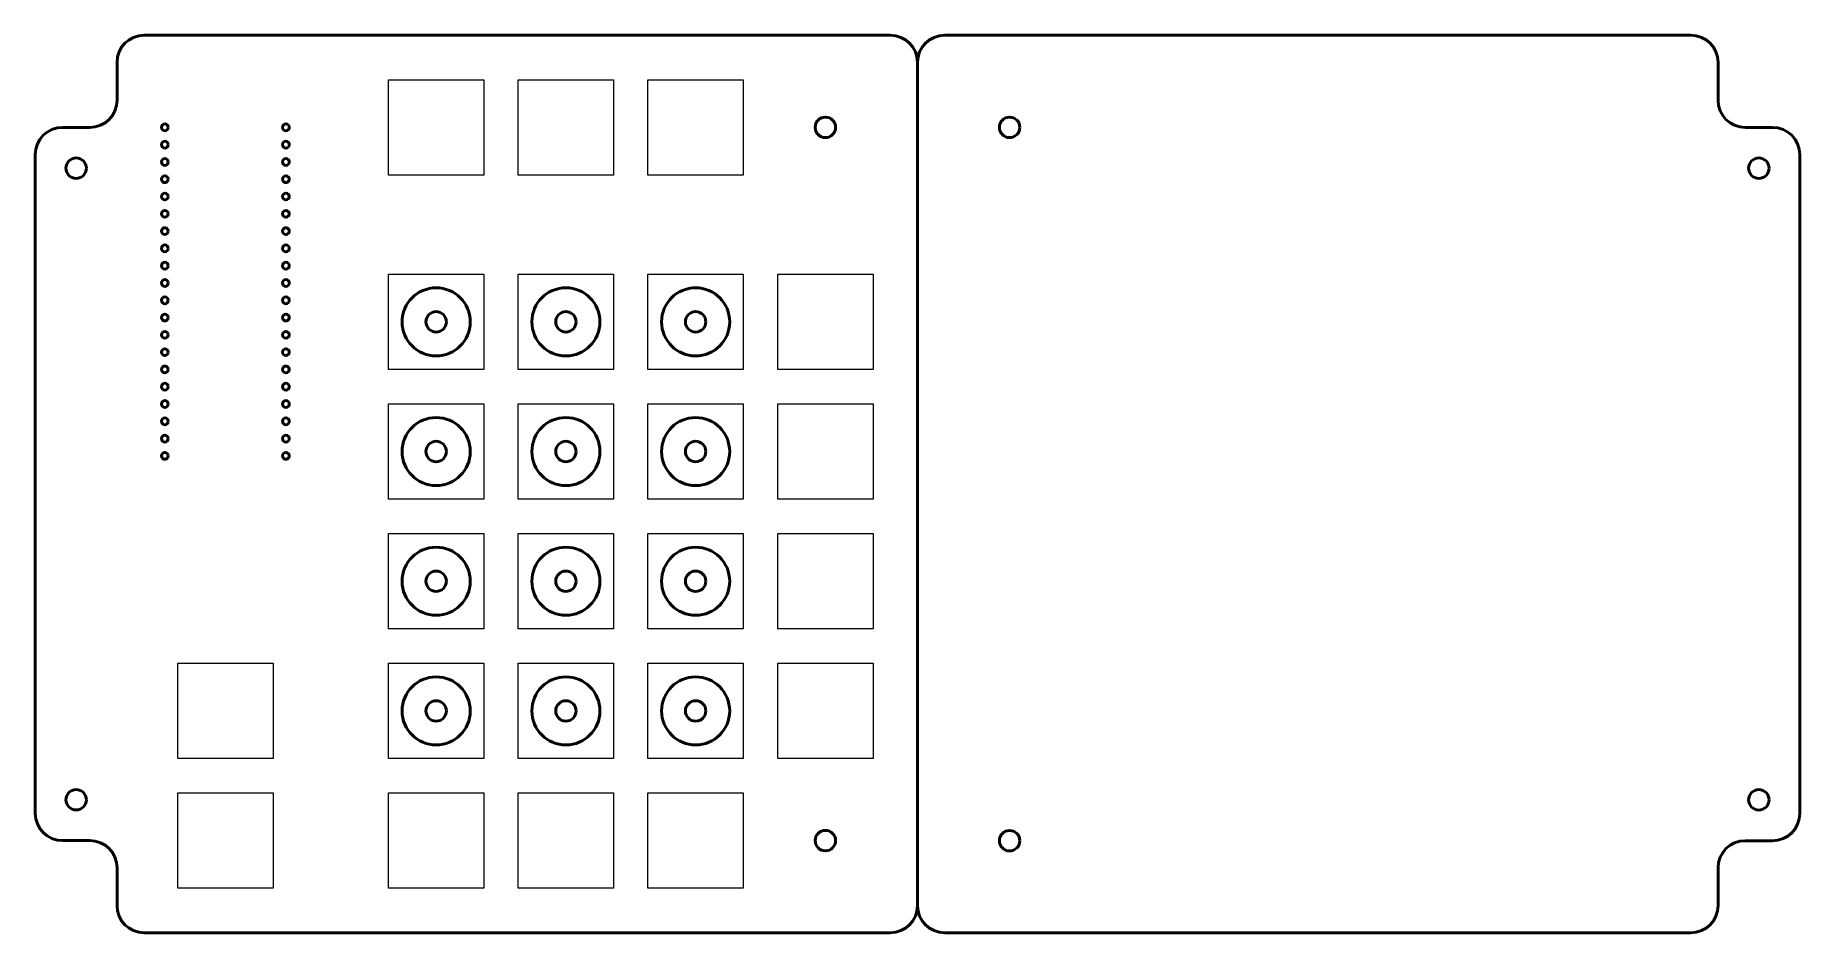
# Model space of a CAD drawing. Header units: millimetres. Extents: x 0 to 259, y 0 to 132.
import ezdxf

# ---------------------------------------------------------------- set-up
doc = ezdxf.new("R2010")
doc.units = ezdxf.units.MM
doc.layers.get('0').update_dxf_attribs({"lineweight": 0})
doc.layers.add('Geometry', color=7, linetype='Continuous', lineweight=50)

msp = doc.modelspace()

# ---------------------------------------------------------------- linework, layer by layer
for p, q in [((51.86, 125.3), (65.86, 125.3)), ((51.86, 111.3), (51.86, 125.3)), ((65.86, 125.3), (65.86, 111.3)), ((70.91, 125.3), (84.91, 125.3)), ((70.91, 111.3), (70.91, 125.3)), ((84.91, 125.3), (84.91, 111.3)), ((89.96, 125.3), (103.96, 125.3)), ((89.96, 111.3), (89.96, 125.3)), ((103.96, 125.3), (103.96, 111.3)), ((65.86, 111.3), (51.86, 111.3)), ((84.91, 111.3), (70.91, 111.3)), ((103.96, 111.3), (89.96, 111.3)), ((51.86, 96.73), (65.86, 96.73)), ((51.86, 82.73), (51.86, 96.73)), ((65.86, 96.73), (65.86, 82.73)), ((70.91, 96.73), (84.91, 96.73)), ((70.91, 82.73), (70.91, 96.73)), ((84.91, 96.73), (84.91, 82.73)), ((89.96, 96.73), (103.96, 96.73)), ((89.96, 82.73), (89.96, 96.73)), ((103.96, 96.73), (103.96, 82.73)), ((109.01, 96.73), (123.01, 96.73)), ((109.01, 82.73), (109.01, 96.73)), ((123.01, 96.73), (123.01, 82.73)), ((65.86, 82.73), (51.86, 82.73)), ((84.91, 82.73), (70.91, 82.73)), ((103.96, 82.73), (89.96, 82.73)), ((123.01, 82.73), (109.01, 82.73)), ((51.86, 77.68), (65.86, 77.68)), ((51.86, 63.68), (51.86, 77.68)), ((65.86, 77.68), (65.86, 63.68)), ((70.91, 77.68), (84.91, 77.68)), ((70.91, 63.68), (70.91, 77.68)), ((84.91, 77.68), (84.91, 63.68)), ((89.96, 77.68), (103.96, 77.68)), ((89.96, 63.68), (89.96, 77.68)), ((103.96, 77.68), (103.96, 63.68)), ((109.01, 77.68), (123.01, 77.68)), ((109.01, 63.68), (109.01, 77.68)), ((123.01, 77.68), (123.01, 63.68)), ((65.86, 63.68), (51.86, 63.68)), ((84.91, 63.68), (70.91, 63.68)), ((103.96, 63.68), (89.96, 63.68)), ((123.01, 63.68), (109.01, 63.68)), ((51.86, 58.63), (65.86, 58.63)), ((51.86, 44.63), (51.86, 58.63)), ((65.86, 58.63), (65.86, 44.63)), ((70.91, 58.63), (84.91, 58.63)), ((70.91, 44.63), (70.91, 58.63)), ((84.91, 58.63), (84.91, 44.63)), ((89.96, 58.63), (103.96, 58.63)), ((89.96, 44.63), (89.96, 58.63)), ((103.96, 58.63), (103.96, 44.63)), ((109.01, 58.63), (123.01, 58.63)), ((109.01, 44.63), (109.01, 58.63)), ((123.01, 58.63), (123.01, 44.63)), ((65.86, 44.63), (51.86, 44.63)), ((84.91, 44.63), (70.91, 44.63)), ((103.96, 44.63), (89.96, 44.63)), ((123.01, 44.63), (109.01, 44.63)), ((20.91, 39.58), (34.91, 39.58)), ((20.91, 25.58), (20.91, 39.58)), ((34.91, 39.58), (34.91, 25.58)), ((51.86, 39.58), (65.86, 39.58)), ((51.86, 25.58), (51.86, 39.58)), ((65.86, 39.58), (65.86, 25.58)), ((70.91, 39.58), (84.91, 39.58)), ((70.91, 25.58), (70.91, 39.58)), ((84.91, 39.58), (84.91, 25.58)), ((89.96, 39.58), (103.96, 39.58)), ((89.96, 25.58), (89.96, 39.58)), ((103.96, 39.58), (103.96, 25.58)), ((109.01, 39.58), (123.01, 39.58)), ((109.01, 25.57), (109.01, 39.58)), ((123.01, 39.58), (123.01, 25.57)), ((34.91, 25.58), (20.91, 25.58)), ((65.86, 25.58), (51.86, 25.58)), ((84.91, 25.58), (70.91, 25.58)), ((103.96, 25.58), (89.96, 25.58)), ((123.01, 25.57), (109.01, 25.57)), ((20.91, 20.53), (34.91, 20.53)), ((20.91, 6.53), (20.91, 20.53)), ((34.91, 20.53), (34.91, 6.53)), ((51.86, 20.53), (65.86, 20.53)), ((51.86, 6.53), (51.86, 20.53)), ((65.86, 20.53), (65.86, 6.53)), ((70.91, 20.53), (84.91, 20.53)), ((70.91, 6.53), (70.91, 20.53)), ((84.91, 20.53), (84.91, 6.53)), ((89.96, 20.53), (103.96, 20.53)), ((89.96, 6.53), (89.96, 20.53)), ((103.96, 20.53), (103.96, 6.53)), ((34.91, 6.53), (20.91, 6.53)), ((65.86, 6.53), (51.86, 6.53)), ((84.91, 6.53), (70.91, 6.53)), ((103.96, 6.53), (89.96, 6.53))]:
    msp.add_line(p, q)
at = {"layer": 'Geometry'}
for p, q in [((16, 131.83), (125.54, 131.83)), ((133.54, 131.83), (243.08, 131.83)), ((12, 122.3), (12, 127.83)), ((129.54, 127.83), (129.54, 4)), ((247.08, 127.83), (247.08, 122.3)), ((8, 118.3), (4, 118.3)), ((251.08, 118.3), (255.08, 118.3)), ((0, 114.3), (0, 17.53)), ((259.08, 17.52), (259.08, 114.3)), ((8, 13.53), (4, 13.53)), ((251.08, 13.52), (255.08, 13.52)), ((12, 4), (12, 9.53)), ((247.08, 9.52), (247.08, 4)), ((125.54, 0), (16, 0)), ((243.08, 0), (133.54, 0))]:
    msp.add_line(p, q, dxfattribs=at)
for centre, radius in [((116.01, 118.3), 1.5), ((143.06, 118.3), 1.5), ((19.02, 118.3), 0.5), ((36.8, 118.3), 0.5), ((19.02, 115.76), 0.5), ((36.8, 115.76), 0.5), ((6, 112.3), 1.5), ((19.02, 113.22), 0.5), ((36.8, 113.22), 0.5), ((253.08, 112.3), 1.5), ((19.02, 110.68), 0.5), ((36.8, 110.68), 0.5), ((19.02, 108.14), 0.5), ((36.8, 108.14), 0.5), ((19.02, 105.6), 0.5), ((36.8, 105.6), 0.5), ((19.02, 103.06), 0.5), ((36.8, 103.06), 0.5), ((19.02, 100.52), 0.5), ((19.02, 97.98), 0.5), ((36.8, 100.52), 0.5), ((36.8, 97.98), 0.5), ((19.02, 95.44), 0.5), ((36.8, 95.44), 0.5), ((19.02, 92.9), 0.5), ((36.8, 92.9), 0.5), ((58.86, 89.73), 5), ((77.91, 89.73), 5), ((96.96, 89.73), 5), ((19.02, 90.36), 0.5), ((36.8, 90.36), 0.5), ((58.86, 89.73), 1.5), ((77.91, 89.73), 1.5), ((96.96, 89.73), 1.5), ((19.02, 87.82), 0.5), ((36.8, 87.82), 0.5), ((19.02, 85.28), 0.5), ((36.8, 85.28), 0.5), ((19.02, 82.74), 0.5), ((36.8, 82.74), 0.5), ((19.02, 80.2), 0.5), ((36.8, 80.2), 0.5), ((19.02, 77.66), 0.5), ((36.8, 77.66), 0.5), ((19.02, 75.12), 0.5), ((36.8, 75.12), 0.5), ((58.86, 70.68), 5), ((77.91, 70.68), 5), ((96.96, 70.68), 5), ((19.02, 72.58), 0.5), ((36.8, 72.58), 0.5), ((19.02, 70.04), 0.5), ((36.8, 70.04), 0.5), ((58.86, 70.68), 1.5), ((77.91, 70.68), 1.5), ((96.96, 70.68), 1.5), ((58.86, 51.63), 5), ((77.91, 51.63), 5), ((96.96, 51.63), 5), ((58.86, 51.63), 1.5), ((77.91, 51.63), 1.5), ((96.96, 51.63), 1.5), ((58.86, 32.58), 5), ((77.91, 32.58), 5), ((96.96, 32.58), 5), ((58.86, 32.58), 1.5), ((77.91, 32.58), 1.5), ((96.96, 32.58), 1.5), ((6, 19.53), 1.5), ((253.08, 19.52), 1.5), ((116.01, 13.53), 1.5), ((143.06, 13.52), 1.5)]:
    msp.add_circle(centre, radius, dxfattribs=at)
for centre, start, end in [((16, 127.83), 90, 180), ((125.54, 127.83), 0, 90), ((133.54, 127.83), 90, 180), ((243.08, 127.83), 0, 90), ((8, 122.3), 270, 0), ((251.08, 122.3), 180, 270), ((4, 114.3), 90, 180), ((255.08, 114.3), 0, 90), ((4, 17.53), 180, 270), ((255.08, 17.52), 270, 0), ((8, 9.53), 0, 90), ((251.08, 9.52), 90, 180), ((16, 4), 180, 270), ((125.54, 4), 270, 0), ((133.54, 4), 180, 270), ((243.08, 4), 270, 0)]:
    msp.add_arc(centre, 4, start, end, dxfattribs=at)

doc.saveas('drawing.dxf')
